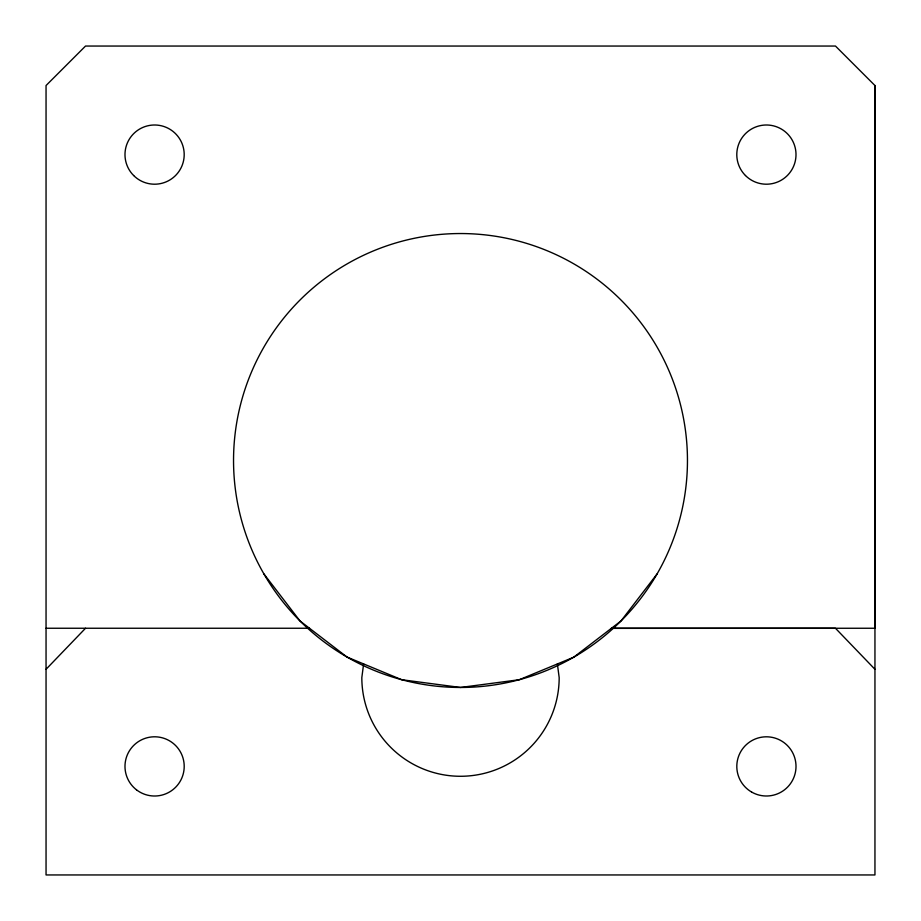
<?xml version="1.0" encoding="UTF-8"?>
<svg xmlns="http://www.w3.org/2000/svg" width="921" height="921" viewBox="0 0 921 921"><rect width="100%" height="100%" fill="white"/><g stroke="black" fill="none" stroke-linecap="round" stroke-linejoin="round"><path stroke-width="1.38" d="M874.95 85.526L874.95 874.95L46.05 874.95L46.05 85.526L85.526 46.05L835.474 46.05L874.95 85.526L874.95 628.249L611.325 628.364L573.795 657.168L519.237 679.733L460.5 687.457L401.763 679.733L347.021 657.053L300.016 620.984L263.947 573.979M363.622 663.926L361.826 677.591A98.674 98.674 0 0 0 460.5 776.276A98.674 98.674 0 0 0 559.174 677.591L557.378 663.926M657.053 573.979L620.984 620.984L611.325 628.364M46.05 669.291L85.526 628.249M46.05 628.249L309.491 628.249M611.509 628.249L835.474 628.272L874.95 669.291M347.021 657.053A226.957 226.957 0 0 0 687.457 460.5A226.957 226.957 0 0 0 347.021 263.947A226.957 226.957 0 0 0 347.021 657.053M136.492 789.827A29.599 29.599 0 0 0 183.935 770.382A29.599 29.599 0 0 0 143.365 739.01A29.599 29.599 0 0 0 136.492 789.827M133.66 175.531A29.599 29.599 0 0 0 183.187 162.257A29.599 29.599 0 0 0 146.934 126.004A29.599 29.599 0 0 0 133.66 175.531M745.469 175.531A29.599 29.599 0 0 0 794.996 162.257A29.599 29.599 0 0 0 758.743 126.004A29.599 29.599 0 0 0 745.469 175.531M751.605 792.037A29.599 29.599 0 0 0 796.009 766.399A29.599 29.599 0 0 0 751.605 740.772A29.599 29.599 0 0 0 751.605 792.037"/></g></svg>
